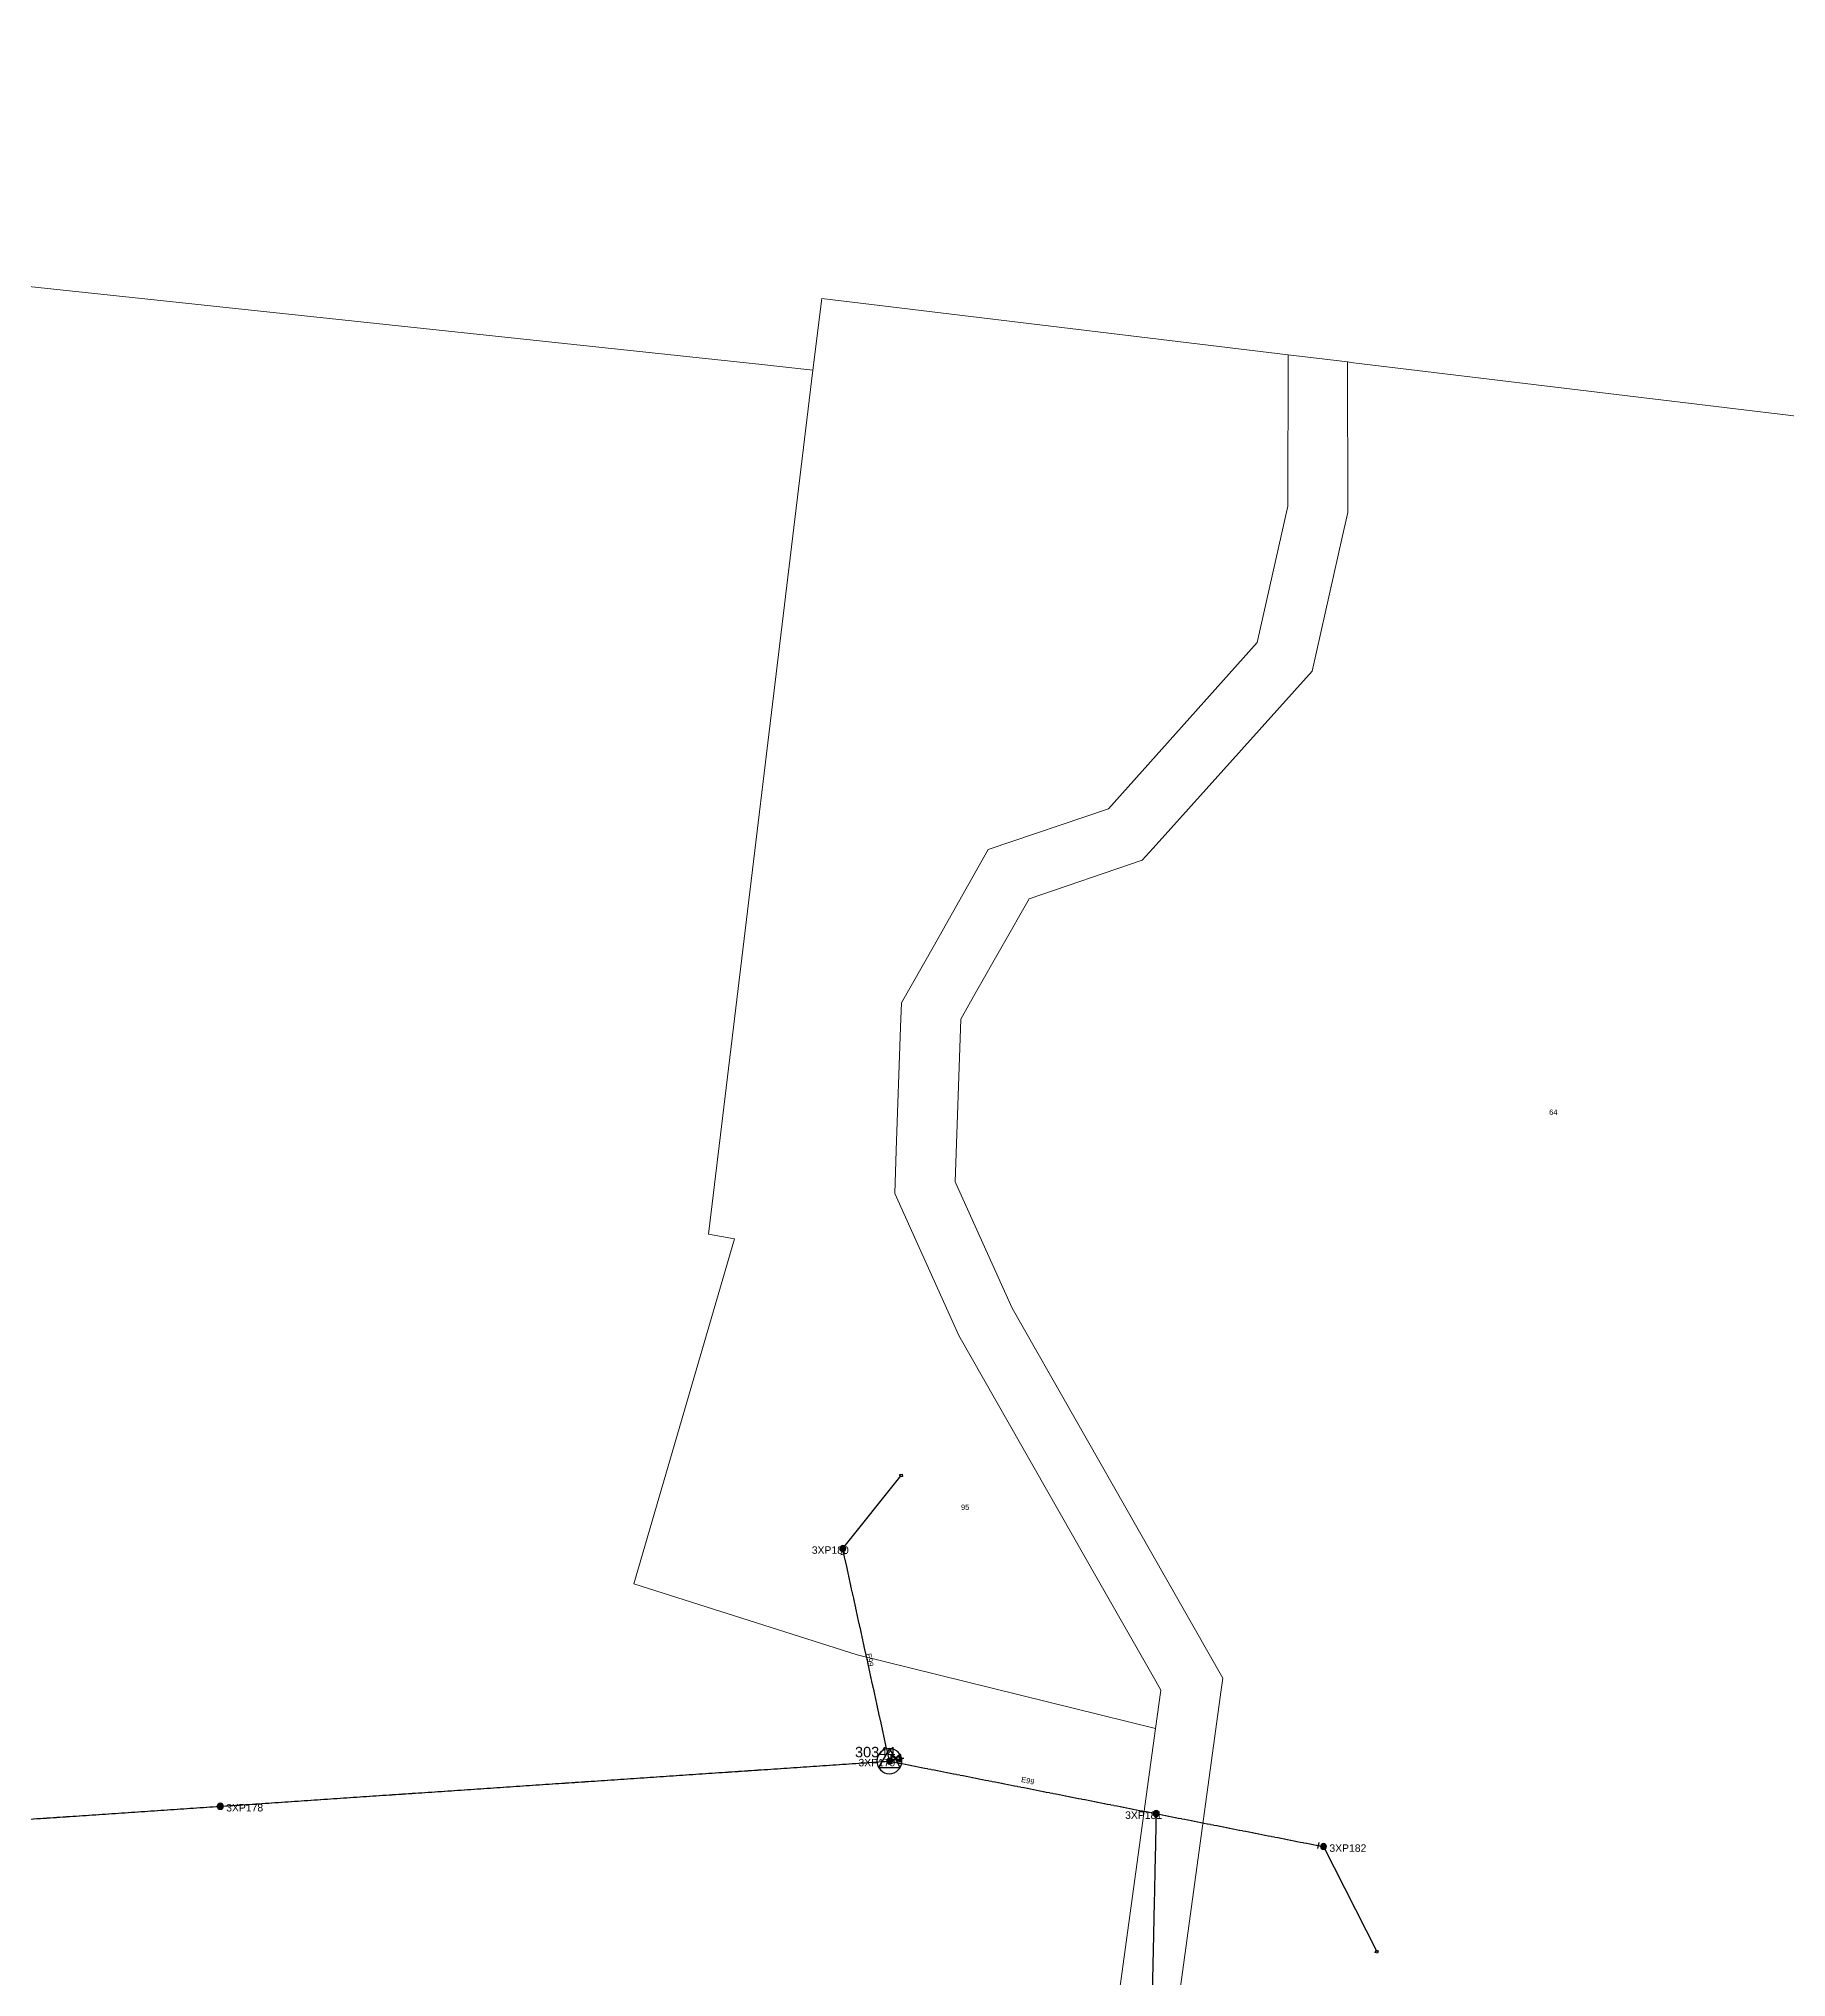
# Model space of a CAD drawing. Header units: metres. Extents: x 253555 to 263174, y 6188199 to 6193202.
# Drawn here: x 260147 to 260735, y 6189704 to 6190356 of the extents above; entities that cross this region are included whole.
import ezdxf
from ezdxf.enums import TextEntityAlignment as Align

# ---------------------------------------------------------------- set-up
doc = ezdxf.new("R2010")
doc.units = ezdxf.units.M
doc.linetypes.add('Cable Exist OH', pattern=[1, 1, 0])
doc.layers.get('0').update_dxf_attribs({"color": 6})
doc.layers.add('Cadastre Land Parcels_SP_EXT', color=9, linetype='Continuous', lineweight=5)
doc.layers.add('Cadastre Roads_SP_EXT', color=9, linetype='Continuous', lineweight=5)
for name, color, linetype in [('Equip_LV_EXT', 7, 'Continuous'), ('Mains_HV_EXT', 7, 'Continuous'), ('Mains_LV_EXT', 7, 'Continuous'), ('Services_SP_EXT', 7, 'Continuous'), ('Sub_SP_TR_HV_LV_EXT', 7, 'Continuous'), ('SupportsOH_SP_TR_HV_LV_SL_EXT', 7, 'Continuous')]:
    doc.layers.add(name, color=color, linetype=linetype)
doc.styles.add('POLE_LABEL', font='arial.ttf')
doc.styles.get("Standard").update_dxf_attribs({"font": 'arial.ttf'})

# ---------------------------------------------------------------- blocks, each defined once
blk = doc.blocks.new('SUB_POLE_EXT')
blk.add_wipeout([(0, 4.22), (0.42, 4.2), (0.83, 4.14), (1.21, 4.05), (1.62, 3.9), (1.99, 3.72), (2.35, 3.51), (2.68, 3.26), (2.99, 2.99), (3.28, 2.66), (3.52, 2.34), (3.76, 1.92), (3.9, 1.62), (4.04, 1.23), (4.18, 0.63), (4.22, 0), (4.18, -0.61), (4.06, -1.15), (3.9, -1.62), (3.58, -2.24), (3.22, -2.73), (2.97, -3.01), (2.68, -3.26), (2.36, -3.5), (2, -3.72), (1.64, -3.89), (1.25, -4.03), (0.82, -4.14), (0.42, -4.2), (0, -4.22), (-0.41, -4.2), (-0.8, -4.15), (-1.21, -4.05), (-1.62, -3.9), (-1.99, -3.73), (-2.35, -3.51), (-2.68, -3.26), (-2.96, -3.02), (-3.23, -2.72), (-3.51, -2.35), (-3.71, -2.01), (-3.91, -1.6), (-4.05, -1.21), (-4.16, -0.76), (-4.22, -0.14), (-4.21, 0.39), (-4.14, 0.83), (-4.03, 1.27), (-3.9, 1.63), (-3.71, 2.02), (-3.5, 2.37), (-3.28, 2.67), (-2.99, 2.99), (-2.68, 3.27), (-2.33, 3.52), (-1.98, 3.73), (-1.63, 3.9), (-1.2, 4.05), (-0.78, 4.15), (-0.4, 4.21)])
blk.add_line((2.16, 0.48), (2.16, 0.48, 0))
blk.add_lwpolyline([(-4.22, 0, 1), (4.22, 0, 1)], format="xyb", close=True)
blk.add_lwpolyline([(2.14, 0.52), (0, 4.22), (-3.66, -2.11), (3.66, -2.11)], close=True)
for tag, height, flags, p in [('STREET_CODE', 0.2, 9, (1.5, 0)), ('ASSET_NUM', 3.5, 8, (2, 2)), ('CONSTRUCTED_VOLTAGE', 0.2, 9, (1.5, -0.2)), ('OPERATING_VOLTAGE', 0.2, 9, (1.5, -0.6)), ('OPERATED_BY', 0.2, 9, (1.5, -0.8)), ('ORIENTATION', 0.2, 9, (1.5, -1.2)), ('OWNED_BY', 0.2, 9, (1.5, -1.4)), ('SECONDARY_VOLTAGE', 0.2, 9, (1.5, -1.6)), ('STATE', 0.2, 9, (1.5, -1.8)), ('SUBSTATION_TYPE', 0.2, 9, (1.5, -2)), ('STREETNAME', 0.2, 9, (1.5, -2.8)), ('SUBURB', 0.2, 9, (1.5, -3)), ('Z', 0.2, 1, (1.5, -3.4)), ('NO_PHASES', 0.2, 9, (1.5, -0.4)), ('MAINTAINED_BY', 0.2, 9, (1.5, -1)), ('USAGE', 0.2, 9, (1.5, -2.2)), ('LEGEND', 0.2, 9, (1.5, -2.4)), ('LOCATION', 0.2, 9, (1.5, -2.6)), ('NOTES', 0.2, 9, (1.5, -3.2))]:
    blk.add_attdef(tag, text='', height=height, dxfattribs=dict(flags=flags)).set_placement(p, align=Align.MIDDLE_LEFT)
blk = doc.blocks.new('LV_OH_LINKS_DISTFUSE_EXT')
for p, q in [((0, 0), (0.96, 0)), ((3.84, 0), (4.8, 0))]:
    blk.add_line(p, q)
blk.add_lwpolyline([(3.84, -1.2), (3.84, 1.2), (0.96, -1.2), (0.96, 1.2)], close=True)
at = {"flags": 9}
for tag, p in [('ACTUAL_STATUS', (0, 0)), ('CONSTRUCTED_VOLTAGE', (0, -0.2)), ('OPERATING_VOLTAGE', (0, -0.6)), ('ORIENTATION', (0, -0.8)), ('OWNED_BY', (0, -1)), ('STATE', (0, -1.2)), ('SWITCH_TYPE', (0, -1.4)), ('NO_PHASES', (0, -0.4)), ('USAGE', (0, -1.6)), ('NOTES', (0, -1.8))]:
    blk.add_attdef(tag, text='', height=0.2, dxfattribs=at).set_placement(p, align=Align.MIDDLE_LEFT)
at = {"flags": 1}
blk.add_attdef('Z', (0, 0), '', height=0.2, dxfattribs=at)
blk = doc.blocks.new('CCP_EXT')
blk.add_wipeout([(0, 0.57), (0.57, 0), (0, -0.57), (-0.57, 0)])
blk.add_lwpolyline([(-0.57, 0), (0, 0.57), (0.57, 0), (0, -0.57), (-0.57, 0)])
at = {"flags": 1}
blk.add_attdef('Z', (0, 0), '', height=0.2, dxfattribs=at)
at = {"flags": 9}
for tag, p in [('CCP_TYPE', (0, 0)), ('CONSTRUCTED_VOLTAGE', (0, -0.2)), ('OPERATING_VOLTAGE', (0, -0.6)), ('ORIENTATION', (0, -0.8)), ('OWNED_BY', (0, -1)), ('STATE', (0, -1.8)), ('NO_PHASES', (0, -0.4)), ('USAGE', (0, -1.2)), ('LEGEND', (0, -1.4)), ('LIFE_SUPPORT', (0, -1.6)), ('NOTES', (0, -2))]:
    blk.add_attdef(tag, text='', height=0.2, dxfattribs=at).set_placement(p, align=Align.MIDDLE_LEFT)
blk = doc.blocks.new('POLE_EXT')
blk.add_hatch(color=256).paths.add_polyline_path([(-1, 0, 1), (1, 0, 1)])
blk.add_lwpolyline([(-1, 0, 1), (1, 0, 1)], format="xyb", close=True)
for tag, height, flags, p in [('pNumber', 2.5, 8, (-17.84, 2.07)), ('OWNED_BY', 0.2, 9, (1.35, -0.4)), ('SPECIAL_USE', 0.2, 9, (1.35, -0.8)), ('STATE', 0.2, 9, (1.35, -1)), ('cLV', 0.2, 9, (1.35, -1.4)), ('hDepth', 0.2, 9, (1.35, -1.6)), ('hDia', 0.2, 9, (1.35, -1.8)), ('cHV', 0.2, 9, (1.35, -2)), ('cLinedev', 0.2, 9, (1.35, -3.4)), ('pExisting', 0.2, 9, (1.35, -3.8)), ('pFooting', 0.2, 9, (1.35, -4.4)), ('pNew', 0.2, 9, (1.35, -4.6)), ('pRelocate', 0.2, 9, (1.35, -5)), ('pRemove', 0.2, 9, (1.35, -5.2)), ('pReplace', 0.2, 9, (1.35, -5.4)), ('pStay', 0.2, 9, (1.35, -5.6)), ('pType', 0.2, 9, (1.35, -5.8)), ('cspan', 0.2, 9, (1.35, -6)), ('STREETNAME', 0.2, 9, (1.35, -6.2)), ('SUBURB', 0.2, 9, (1.35, -6.4)), ('PARENT', 0.2, 9, (1.35, -0.6)), ('USAGE', 0.2, 9, (1.35, -1.2)), ('LBRACKET', 0.2, 9, (1.35, -2.2)), ('LExisting', 0.2, 9, (1.35, -2.4)), ('LANTNUMBER', 0.2, 9, (1.35, -2.6)), ('LOther', 0.2, 9, (1.35, -2.8)), ('LRemove', 0.2, 9, (1.35, -3)), ('LEGEND', 0.2, 9, (1.35, -3.2)), ('LOCATION', 0.2, 9, (1.35, -3.6)), ('PFNUMBER', 0.2, 9, (1.35, -4)), ('NEWPFNUMBER', 0.2, 9, (1.35, -4.2)), ('NOTES', 0.2, 9, (1.35, -6.6)), ('OPERATED_BY', 0.2, 9, (1.36, -7.01)), ('MAINTAINED_BY', 0.2, 9, (1.36, -6.81))]:
    blk.add_attdef(tag, text='', height=height, dxfattribs=dict(flags=flags)).set_placement(p, align=Align.MIDDLE_LEFT)
at = {"style": 'POLE_LABEL'}
for tag, height, flags, p in [('STRUCTURE_PLANT_NUMBER', 0.2, 9, (1.35, 0.03)), ('ASSET_NUM', 2.5, 8, (2, 2)), ('STREET_CODE', 0.2, 9, (1.35, -0.2))]:
    blk.add_attdef(tag, text='', height=height, dxfattribs=dict(at, flags=flags)).set_placement(p, align=Align.MIDDLE_LEFT)
at = {"flags": 1}
blk.add_attdef('Z', (1.35, -7.33), '', height=0.2, dxfattribs=at)
blk = doc.blocks.new('End Shackle_EXT')
blk.add_wipeout([(0, 0.25), (1.81, 0.25), (1.82, -0.25), (0, -0.25)])
blk.add_line((1.81, -1), (1.81, 1))
at = {"flags": 1}
blk.add_attdef('Z', (0, 0), '', height=0.2, dxfattribs=at)
at = {"flags": 9}
for tag, p in [('CONNECTOR_TYPE', (0, 0)), ('CONSTRUCTED_VOLTAGE', (0, -0.2)), ('OPERATING_VOLTAGE', (0, -0.6)), ('ORIENTATION', (0, -0.8)), ('OWNED_BY', (0, -1)), ('STATE', (0, -1.2)), ('NO_PHASES', (0, -0.4)), ('USAGE', (0, -1.4)), ('NOTES', (0, -1.6))]:
    blk.add_attdef(tag, text='', height=0.2, dxfattribs=at).set_placement(p, align=Align.MIDDLE_LEFT)

msp = doc.modelspace()

# ---------------------------------------------------------------- linework, layer by layer
at = {"layer": 'Cadastre Land Parcels_SP_EXT', "linetype": 'Continuous'}
for points in [[(260970.63, 6190333.17), (260814.29, 6190356.16), (260797.4, 6190222.08), (260589.65, 6190247.16), (260587.71, 6190247.44), (260587.73, 6190196.71), (260586, 6190188.9), (260575.76, 6190143.35), (260522.27, 6190083.81), (260518.61, 6190079.72), (260480.57, 6190066.75), (260462.44, 6190034.87), (260457.51, 6190026.2), (260455.61, 6189971.53), (260474.83, 6189928.96), (260517.2, 6189854.57), (260545.74, 6189804.47), (260545.2, 6189800.57), (260488.03, 6189383.62), (260854.02, 6189335.98), (261227.85, 6189287.3), (261362.5, 6190275.54), (260970.63, 6190333.17)], [(260567.69, 6190249.81), (260410.8, 6190268.79), (260407.82, 6190244.67), (260372.64, 6189953.85), (260381.46, 6189952.36), (260347.56, 6189836.2), (260422.69, 6189812.35), (260523.1, 6189787.57), (260524.87, 6189800.49), (260523.14, 6189803.44), (260503.42, 6189838.07), (260456.84, 6189919.84), (260435.38, 6189967.58), (260435.83, 6189982.02), (260437.25, 6190023.57), (260437.59, 6190031.79), (260448.24, 6190050.49), (260466.8, 6190083.38), (260507.21, 6190097.07), (260557.29, 6190152.97), (260567.62, 6190198.86), (260567.69, 6190249.81)]]:
    msp.add_lwpolyline(points, close=True, dxfattribs=at)

# ---------------------------------------------------------------- block references
at = {"layer": 'Sub_SP_TR_HV_LV_EXT'}
ref = msp.add_blockref('SUB_POLE_EXT', (260433.54, 6189776.58), dxfattribs=at)
ref.add_attrib('ASSET_NUM', '30344', dxfattribs={"layer": '0', "height": 3.5}).set_placement((260435.54, 6189776.83), align=Align.BOTTOM_RIGHT)
at = {"layer": 'SupportsOH_SP_TR_HV_LV_SL_EXT'}
ref = msp.add_blockref('POLE_EXT', (260208.38, 6189761.39), dxfattribs=at)
ref.add_attrib('ASSET_NUM', '3XP178', dxfattribs={"layer": '0', "height": 2.5, "style": 'POLE_LABEL'}).set_placement((260210.38, 6189762.14), align=Align.TOP_LEFT)
ref = msp.add_blockref('POLE_EXT', (260523.27, 6189758.91), dxfattribs=at)
ref.add_attrib('ASSET_NUM', '3XP181', dxfattribs={"layer": '0', "height": 2.5, "style": 'POLE_LABEL'}).set_placement((260525.27, 6189759.66), align=Align.TOP_RIGHT)

# ---------------------------------------------------------------- texts
at = {"layer": 'Cadastre Land Parcels_SP_EXT'}
for s, p in [('64', (260655.52, 6189994.04)), ('95', (260457.62, 6189861.1))]:
    msp.add_text(s, height=1.8, dxfattribs=at).set_placement(p)
at = {"layer": 'Mains_LV_EXT'}
for rotation, p in [(281.2188, (260425.62, 6189812.67)), (347.72506, (260477.74, 6189769.62))]:
    msp.add_text('E99', height=1.8, rotation=rotation, dxfattribs=at).set_placement(p)

# ---------------------------------------------------------------- next in the draw order: linework, layer by layer
at = {"layer": 'Cadastre Land Parcels_SP_EXT', "linetype": 'Continuous'}
msp.add_lwpolyline([(260523.1, 6189787.57), (260422.69, 6189812.35), (260347.56, 6189836.2), (260381.46, 6189952.36), (260372.64, 6189953.85), (260407.82, 6190244.67), (260390.61, 6190246.51), (259882.41, 6190300.66), (259876.32, 6190244), (259858.51, 6190078.59), (260135.05, 6190047.31), (260110.79, 6189856.99), (260091.73, 6189707.42), (260097, 6189702.79), (260217.81, 6189597.39), (260358.36, 6189474.75), (260457.93, 6189312.59), (260523.1, 6189787.57)], close=True, dxfattribs=at)
at = {"layer": 'Mains_HV_EXT', "linetype": 'Cable Exist OH'}
msp.add_lwpolyline([(259983.22, 6189746.19), (260433.54, 6189776.58)], dxfattribs=at)

# ---------------------------------------------------------------- next in the draw order: block references
at = {"layer": 'Equip_LV_EXT'}
for p in [(260433.14, 6189777.49), (260433.54, 6189777.58)]:
    msp.add_blockref('LV_OH_LINKS_DISTFUSE_EXT', p, dxfattribs=at)
at = {"layer": 'Services_SP_EXT', "rotation": 295.7602539415456}
msp.add_blockref('CCP_EXT', (260597.52, 6189712.48), dxfattribs=at)
at = {"layer": 'SupportsOH_SP_TR_HV_LV_SL_EXT'}
ref = msp.add_blockref('POLE_EXT', (260433.54, 6189776.58), dxfattribs=at)
ref.add_attrib('ASSET_NUM', '3XP179', dxfattribs={"layer": '0', "height": 2.5, "style": 'POLE_LABEL'}).set_placement((260435.54, 6189777.33), align=Align.TOP_RIGHT)

# ---------------------------------------------------------------- next in the draw order: linework, layer by layer
at = {"layer": 'Services_SP_EXT'}
msp.add_lwpolyline([(260579.58, 6189747.82), (260597.52, 6189712.48)], dxfattribs=at)

# ---------------------------------------------------------------- next in the draw order: block references
at = {"layer": 'Services_SP_EXT', "rotation": 50.21820466662663}
msp.add_blockref('CCP_EXT', (260437.51, 6189872.67), dxfattribs=at)

# ---------------------------------------------------------------- next in the draw order: linework, layer by layer
at = {"layer": 'Cadastre Roads_SP_EXT', "linetype": 'Continuous'}
msp.add_lwpolyline([(260488.03, 6189383.62), (260545.2, 6189800.57), (260545.74, 6189804.47), (260517.2, 6189854.57), (260474.83, 6189928.96), (260455.61, 6189971.53), (260457.51, 6190026.2), (260462.44, 6190034.87), (260480.57, 6190066.75), (260518.61, 6190079.72), (260522.27, 6190083.81), (260575.76, 6190143.35), (260586, 6190188.9), (260587.73, 6190196.71), (260587.71, 6190247.44), (260567.69, 6190249.81), (260567.62, 6190198.86), (260557.29, 6190152.97), (260507.21, 6190097.07), (260466.8, 6190083.38), (260448.24, 6190050.49), (260437.59, 6190031.79), (260437.25, 6190023.57), (260435.83, 6189982.02), (260435.38, 6189967.58), (260456.84, 6189919.84), (260503.42, 6189838.07), (260523.14, 6189803.44), (260524.87, 6189800.49), (260523.1, 6189787.57), (260457.93, 6189312.59)], dxfattribs=at)
at = {"layer": 'Services_SP_EXT'}
msp.add_lwpolyline([(260417.84, 6189848.1), (260437.51, 6189872.67)], dxfattribs=at)

# ---------------------------------------------------------------- next in the draw order: block references
at = {"layer": 'Mains_LV_EXT'}
for p, rotation in [((260417.84, 6189848.1), 281.2183031695118), ((260579.58, 6189747.82), 167.797511230194)]:
    msp.add_blockref('End Shackle_EXT', p, dxfattribs=dict(at, rotation=rotation))

# ---------------------------------------------------------------- next in the draw order: linework, layer by layer
at = {"layer": 'Mains_HV_EXT', "linetype": 'Cable Exist OH'}
msp.add_lwpolyline([(260433.54, 6189776.58), (260523.27, 6189758.91), (260521, 6189654.14), (260828.96, 6189070.29)], dxfattribs=at)
at = {"layer": 'Mains_LV_EXT', "linetype": 'Cable Exist OH'}
for points in [[(260433.54, 6189776.58), (260417.84, 6189848.1)], [(260433.54, 6189776.58), (260523.27, 6189758.91), (260579.58, 6189747.82)]]:
    msp.add_lwpolyline(points, dxfattribs=at)

# ---------------------------------------------------------------- next in the draw order: block references
at = {"layer": 'SupportsOH_SP_TR_HV_LV_SL_EXT'}
ref = msp.add_blockref('POLE_EXT', (260417.84, 6189848.1), dxfattribs=at)
ref.add_attrib('ASSET_NUM', '3XP180', dxfattribs={"layer": '0', "height": 2.5, "style": 'POLE_LABEL'}).set_placement((260419.84, 6189848.85), align=Align.TOP_RIGHT)
ref = msp.add_blockref('POLE_EXT', (260579.58, 6189747.82), dxfattribs=at)
ref.add_attrib('ASSET_NUM', '3XP182', dxfattribs={"layer": '0', "height": 2.5, "style": 'POLE_LABEL'}).set_placement((260581.58, 6189748.57), align=Align.TOP_LEFT)

doc.saveas('drawing.dxf')
